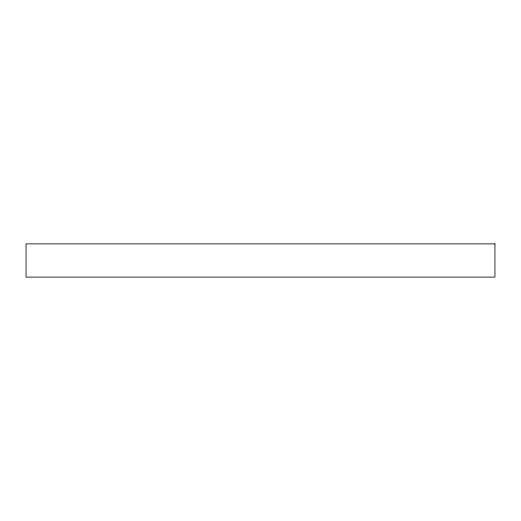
<?xml version="1.0" encoding="UTF-8"?>
<svg xmlns="http://www.w3.org/2000/svg" width="521" height="521" viewBox="0 0 521 521"><rect width="100%" height="100%" fill="white"/><g stroke="black" fill="none" stroke-linecap="round" stroke-linejoin="round"><path stroke-width="0.78" d="M494.95 243.887L26.05 243.887L26.05 277.113L494.95 277.113L494.95 243.887"/></g></svg>
